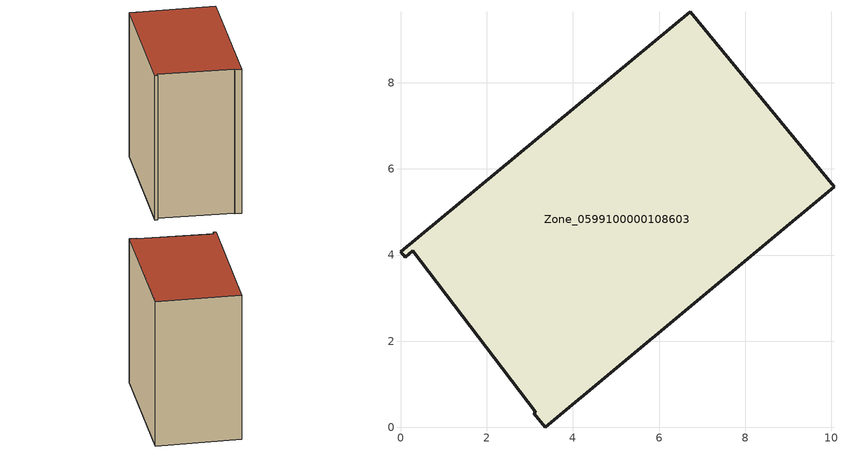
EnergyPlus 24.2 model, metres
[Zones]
Zone_0599100000108603
 floor ground (C_G): 3.14,0.35 0.29,4.09 0.11,3.94 0,4.08 6.72,9.65 10.06,5.58 3.36,0 3.09,0.33 z0
 wall outside (C_F): 3.36,0 10.06,5.58 6.72,9.65 0,4.08 0.11,3.94 0.29,4.09 3.14,0.35 3.09,0.33 3.36,0 z0:9.65
 roof outside (C_R): 0.29,4.09 3.14,0.35 3.09,0.33 3.36,0 10.06,5.58 6.72,9.65 0,4.08 0.11,3.94 z9.65
[BUILDING]
Pand.0599100000108603: North Axis=0; Terrain=City; Loads Convergence Tolerance Value=0.04; Temperature Convergence Tolerance Value=0.4; Solar Distribution=FullExterior; Maximum Number of Warmup Days=25; Minimum Number of Warmup Days=1
[Site:Location]
Rotterdam.The.Hague.AP_ZH_NLD Design_Conditions: Latitude=51.96; Longitude=4.45; Time Zone=1; Elevation=-4.5
[SITE:GROUNDTEMPERATURE:BUILDINGSURFACE]
18, 18, 18, 18, 18, 18, 18, 18, 18, 18, 18, 18
[MATERIAL] Thermal Absorptance=0.9; Solar Absorptance=0.7; Visible Absorptance=0.7
Name | Roughness | Thickness | Conductivity | Density | Specific Heat
G.TI.1946 | MediumSmooth | 0.15 | 1 | 540 | 1210
F.TI.1946 | Rough | 0.3 | 0.857143 | 1920 | 840
R.TI.1946 | MediumRough | 0.2 | 0.1 | 1500 | 1000
[CONSTRUCTION]
C_G: G.TI.1946
C_F: F.TI.1946
C_R: R.TI.1946
[ZONE]
Zone_0599100000108603: Type=1; Multiplier=1; Ceiling Height=Autocalculate; Volume=Autocalculate; Floor Area=autocalculate; Part of Total Floor Area=Yes
[ZONEINFILTRATION:DESIGNFLOWRATE]
Infil_Zone_0599100000108603: Zone or ZoneList or Space or SpaceList=Zone_0599100000108603; Schedule=AlwaysOn; Design Flow Rate Calculation Method=Flow/Area; Flow Rate per Floor Area=0.003; Constant Term Coefficient=1; Temperature Term Coefficient=0; Velocity Term Coefficient=0; Velocity Squared Term Coefficient=0
[HVACTEMPLATE:ZONE:IDEALLOADSAIRSYSTEM]
Zone_0599100000108603: Maximum Heating Supply Air Temperature=50; Minimum Cooling Supply Air Temperature=13; Maximum Heating Supply Air Humidity Ratio=0.0156; Minimum Cooling Supply Air Humidity Ratio=0.0077; Heating Limit=NoLimit; Cooling Limit=NoLimit; Dehumidification Control Type=ConstantSensibleHeatRatio; Cooling Sensible Heat Ratio=0.7; Dehumidification Setpoint=60; Humidification Control Type=None; Humidification Setpoint=30; Outdoor Air Method=None; Outdoor Air Flow Rate per Person=0.00944; Outdoor Air Flow Rate per Zone Floor Area=0; Outdoor Air Flow Rate per Zone=0; Demand Controlled Ventilation Type=None; Outdoor Air Economizer Type=NoEconomizer; Heat Recovery Type=None; Sensible Heat Recovery Effectiveness=0.7; Latent Heat Recovery Effectiveness=0.65
[ZONECONTROL:THERMOSTAT]
ThermostatControl_Zone_0599100000108603: Zone or ZoneList=Zone_0599100000108603; Control Type Schedule=DualSetpointControlType; Control 1=Thermostat_Zone_0599100000108603; Temperature Difference Between Cutout And Setpoint=0
[THERMOSTATSETPOINT:DUALSETPOINT]
Thermostat_Zone_0599100000108603: Heating Setpoint Temperature Schedule=HeatingSetpoint_Zone_0599100000108603; Cooling Setpoint Temperature Schedule=CoolingSetpoint_Zone_0599100000108603
[SCHEDULE:COMPACT]
HeatingSetpoint_Zone_0599100000108603: Through: 12/31, For: AllDays, Until: 24:00, 21
CoolingSetpoint_Zone_0599100000108603: Through: 12/31, For: AllDays, Until: 24:00, 24
DualSetpointControlType: Through: 12/31, For: AllDays, Until: 24:00, 4
AlwaysOn: Through: 12/31, For: AllDays, Until: 24:00, 1
